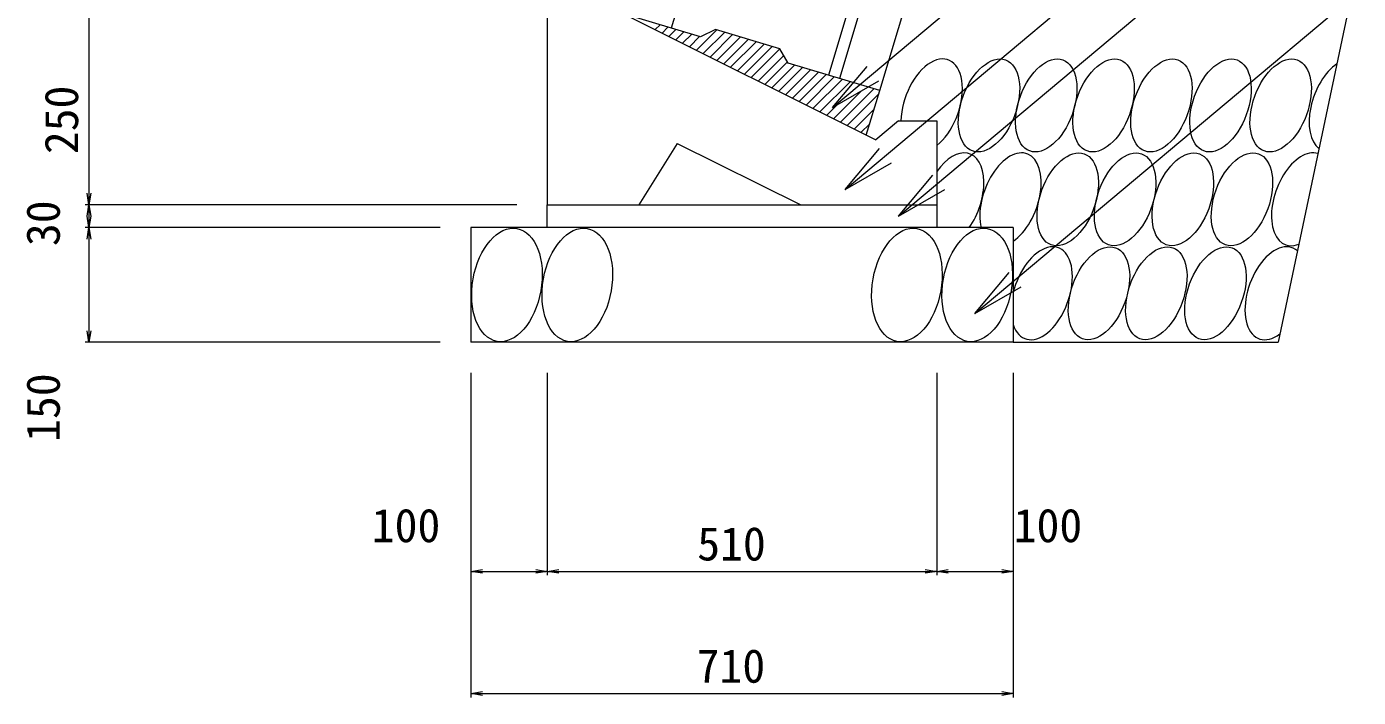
# Model space of a CAD drawing. Units: millimetres on the paper. Extents: x 0 to 841, y 0 to 594.
# Drawn here: x 89.5 to 176.7, y 275.4 to 319.3 of the extents above; entities that cross this region are included whole.
import ezdxf
from ezdxf.enums import TextEntityAlignment as Align

# ---------------------------------------------------------------- set-up
doc = ezdxf.new("R2010")
doc.units = ezdxf.units.MM
for name, color, linetype, lineweight in [('D-STR-DIM（寸法）', 7, 'Continuous', 18), ('D-STR-HTXT（旗揚げ）', 7, 'Continuous', 18), ('D-STR-STRn（構造物）', 7, 'Continuous', 18), ('D-STR（構造物外形線）', 1, 'Continuous', 18)]:
    doc.layers.add(name, color=color, linetype=linetype, lineweight=lineweight)
doc.styles.add('ＭＳ ゴシック', font='')
doc.styles.get('ＭＳ ゴシック').set_extended_font_data('MS Gothic')

msp = doc.modelspace()

# ---------------------------------------------------------------- linework, layer by layer
at = {"layer": 'D-STR-DIM（寸法）'}
for p, q in [((93.557, 320.056), (93.557, 307.756)), ((93.557, 307.656), (93.432, 308.406)), ((93.682, 308.406), (93.557, 307.656)), ((93.557, 307.656), (93.557, 307.756)), ((121.557, 307.656), (93.307, 307.656)), ((121.557, 307.656), (93.307, 307.656)), ((93.432, 306.906), (93.557, 307.656)), ((93.557, 306.156), (93.432, 306.906)), ((93.557, 307.656), (93.557, 307.556)), ((93.557, 307.656), (93.682, 306.906)), ((93.557, 307.556), (93.557, 306.256)), ((93.682, 306.906), (93.557, 306.156)), ((116.557, 306.156), (93.307, 306.156)), ((116.557, 306.156), (93.307, 306.156)), ((93.432, 305.406), (93.557, 306.156)), ((93.557, 306.156), (93.557, 306.256)), ((93.557, 306.156), (93.557, 306.056)), ((93.557, 306.156), (93.682, 305.406)), ((93.557, 306.056), (93.557, 298.756)), ((93.557, 298.656), (93.432, 299.406)), ((93.682, 299.406), (93.557, 298.656)), ((116.557, 298.656), (93.307, 298.656)), ((93.557, 298.656), (93.557, 298.756)), ((118.557, 296.656), (118.557, 275.406)), ((118.557, 296.656), (118.557, 283.406)), ((123.557, 296.656), (123.557, 283.406)), ((123.557, 296.656), (123.557, 283.406)), ((149.057, 296.656), (149.057, 283.406)), ((149.057, 296.656), (149.057, 283.406)), ((154.057, 296.656), (154.057, 275.406)), ((154.057, 296.656), (154.057, 283.406)), ((118.557, 283.656), (119.307, 283.781)), ((118.557, 283.656), (118.657, 283.656)), ((119.307, 283.531), (118.557, 283.656)), ((118.657, 283.656), (123.457, 283.656)), ((122.807, 283.781), (123.557, 283.656)), ((123.557, 283.656), (122.807, 283.531)), ((123.557, 283.656), (123.457, 283.656)), ((123.557, 283.656), (124.307, 283.781)), ((123.557, 283.656), (123.657, 283.656)), ((124.307, 283.531), (123.557, 283.656)), ((123.657, 283.656), (148.957, 283.656)), ((148.307, 283.781), (149.057, 283.656)), ((149.057, 283.656), (148.307, 283.531)), ((149.057, 283.656), (148.957, 283.656)), ((149.057, 283.656), (149.807, 283.781)), ((149.057, 283.656), (149.157, 283.656)), ((149.807, 283.531), (149.057, 283.656)), ((149.157, 283.656), (153.957, 283.656)), ((153.307, 283.781), (154.057, 283.656)), ((154.057, 283.656), (153.307, 283.531)), ((154.057, 283.656), (153.957, 283.656)), ((118.557, 275.656), (119.307, 275.781)), ((118.557, 275.656), (118.657, 275.656)), ((119.307, 275.531), (118.557, 275.656)), ((118.657, 275.656), (153.957, 275.656)), ((153.307, 275.781), (154.057, 275.656)), ((154.057, 275.656), (153.307, 275.531)), ((154.057, 275.656), (153.957, 275.656))]:
    msp.add_line(p, q, dxfattribs=at)
at = {"layer": 'D-STR-HTXT（旗揚げ）'}
for p, q in [((142.24, 314.022), (188.203, 352.589)), ((143.057, 308.65), (188.203, 346.532)), ((146.557, 306.906), (188.203, 341.851)), ((151.557, 300.531), (188.203, 331.281)), ((142.24, 314.022), (144.49, 316.703)), ((142.24, 314.022), (145.271, 315.772)), ((143.057, 308.65), (145.306, 311.331)), ((143.057, 308.65), (146.088, 310.4)), ((146.557, 306.906), (148.806, 309.587)), ((146.557, 306.906), (149.588, 308.656)), ((151.557, 300.531), (153.806, 303.212)), ((151.557, 300.531), (154.588, 302.281))]:
    msp.add_line(p, q, dxfattribs=at)
at = {"layer": 'D-STR-STRn（構造物）'}
for p, q in [((209.097, 477), (171.398, 298.656)), ((130.624, 319.122), (130.942, 319.44)), ((131.073, 318.898), (131.461, 319.285)), ((131.522, 318.673), (131.979, 319.129)), ((133.318, 317.775), (134.653, 319.11)), ((131.971, 318.449), (132.497, 318.974)), ((132.42, 318.224), (133.015, 318.819)), ((132.869, 318), (133.533, 318.663)), ((133.767, 317.551), (135.171, 318.955)), ((134.216, 317.326), (135.69, 318.799)), ((134.665, 317.102), (136.208, 318.644)), ((135.114, 316.877), (136.726, 318.488)), ((135.563, 316.653), (137.244, 318.333)), ((136.013, 316.428), (137.762, 318.177)), ((136.462, 316.204), (138.28, 318.022)), ((136.911, 315.979), (138.789, 317.858)), ((137.36, 315.755), (139.037, 317.432)), ((137.809, 315.53), (139.284, 317.006)), ((138.258, 315.306), (139.75, 316.798)), ((138.707, 315.081), (140.268, 316.643)), ((139.156, 314.857), (140.786, 316.487)), ((139.605, 314.632), (141.304, 316.332)), ((140.054, 314.408), (141.822, 316.176)), ((140.503, 314.183), (142.34, 316.021)), ((140.952, 313.959), (142.859, 315.865)), ((141.401, 313.734), (143.377, 315.71)), ((142.299, 313.285), (144.123, 315.109)), ((142.748, 313.061), (144.931, 315.244)), ((143.197, 312.836), (145.246, 314.885)), ((141.85, 313.51), (142.529, 314.189)), ((143.646, 312.611), (144.957, 313.923)), ((144.095, 312.387), (144.669, 312.961)), ((154.057, 298.656), (171.398, 298.656))]:
    msp.add_line(p, q, dxfattribs=at)
for centre, start_param, end_param in [((148.721, 314.157), 0.737937, 5.251356), ((175.439, 314.157), 3.805428, 6.10846), ((153.882, 308.01), 0.657252, 5.571598), ((150.128, 308.01), 1.119152, 4.274085), ((172.976, 308.01), 3.171724, 6.742163), ((171.24, 301.861), 2.924692, 6.989196), ((155.926, 301.861), 5.657546, 11.19054)]:
    msp.add_ellipse(centre, major_axis=(-1.084, -2.979), ratio=0.567768, start_param=start_param, end_param=end_param, dxfattribs=at)
for centre, major_axis, ratio in [((152.475, 314.157), (-1.084, -2.979), 0.567768), ((156.223, 314.157), (-1.084, -2.979), 0.567768), ((159.977, 314.157), (-1.084, -2.979), 0.567768), ((163.758, 314.157), (-1.084, -2.979), 0.567768), ((167.628, 314.157), (-1.084, -2.979), 0.567768), ((171.569, 314.157), (-1.084, -2.979), 0.567768), ((157.63, 308.01), (-1.084, -2.979), 0.567768), ((161.384, 308.01), (-1.084, -2.979), 0.567768), ((165.165, 308.01), (-1.084, -2.979), 0.567768), ((169.035, 308.01), (-1.084, -2.979), 0.567768), ((120.919, 302.406), (0.651, 3.693), 0.6), ((125.524, 302.406), (0.651, 3.693), 0.6), ((147.1, 302.406), (0.651, 3.693), 0.6), ((151.705, 302.406), (0.651, 3.693), 0.6), ((159.675, 301.861), (-1.084, -2.979), 0.567768), ((163.429, 301.861), (-1.084, -2.979), 0.567768), ((167.299, 301.861), (-1.084, -2.979), 0.567768)]:
    msp.add_ellipse(centre, major_axis=major_axis, ratio=ratio, dxfattribs=at)
at = {"layer": 'D-STR（構造物外形線）'}
for p, q in [((135.261, 331.195), (131.67, 319.222)), ((145.558, 328.106), (141.966, 316.133)), ((146.277, 327.891), (142.685, 315.918)), ((145.319, 315.128), (148.911, 327.1)), ((123.557, 320.156), (123.557, 307.656)), ((133.585, 318.648), (128.557, 320.156)), ((128.557, 320.156), (145.057, 311.906)), ((134.567, 319.136), (133.585, 318.648)), ((138.782, 317.872), (134.567, 319.136)), ((139.332, 316.923), (138.782, 317.872)), ((145.319, 315.128), (139.332, 316.923)), ((144.444, 312.212), (145.319, 315.127)), ((146.557, 313.156), (145.057, 311.906)), ((146.557, 313.156), (149.057, 313.156)), ((149.057, 313.156), (149.057, 307.656)), ((132.057, 311.656), (129.557, 307.656)), ((132.057, 311.656), (140.157, 307.656)), ((123.557, 306.156), (123.557, 307.656)), ((123.557, 307.656), (149.057, 307.656)), ((123.557, 307.656), (129.557, 307.656)), ((140.157, 307.656), (149.057, 307.656)), ((149.057, 307.656), (149.057, 306.156)), ((118.557, 306.156), (118.557, 298.656)), ((154.057, 306.156), (118.557, 306.156)), ((154.057, 306.156), (154.057, 298.656)), ((154.057, 298.656), (118.557, 298.656))]:
    msp.add_line(p, q, dxfattribs=at)

# ---------------------------------------------------------------- texts
at = {"layer": 'D-STR-DIM（寸法）', "style": 'ＭＳ ゴシック'}
for s, p in [('250', (93.507, 310.967)), ('30', (92.307, 304.949)), ('150', (92.307, 292.132))]:
    msp.add_text(s, height=2.199, rotation=90, dxfattribs=at).set_placement(p, align=Align.BOTTOM_LEFT)
for s, p in [('100', (112.068, 284.906)), ('100', (154.091, 284.906)), ('510', (133.375, 283.706)), ('710', (133.337, 275.706))]:
    msp.add_text(s, height=2.199, dxfattribs=at).set_placement(p, align=Align.BOTTOM_LEFT)

doc.saveas('drawing.dxf')
